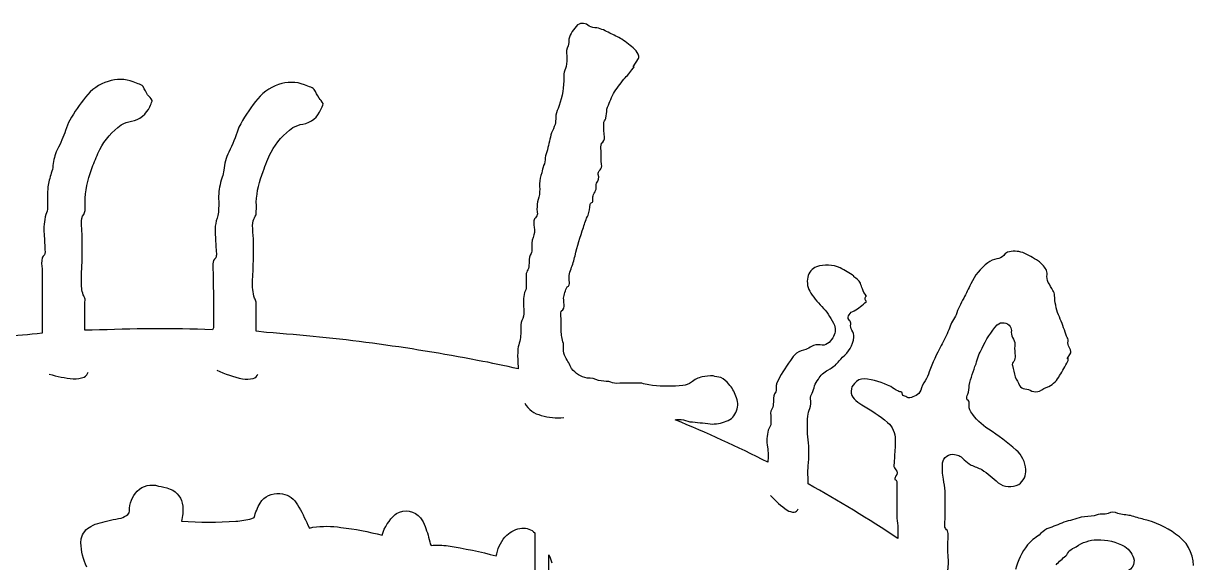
# Model space of a CAD drawing. Extents: x 0.5 to 38.1, y 1.1 to 53.1.
# Drawn here: x 15.34 to 34.12, y 18.17 to 26.82 of the extents above; entities that cross this region are included whole.
import ezdxf

# ---------------------------------------------------------------- set-up
doc = ezdxf.new("R2010")
doc.units = 0
doc.linetypes.add('0', pattern=[0])
doc.layers.add('1', color=7, linetype='0')

msp = doc.modelspace()

# ---------------------------------------------------------------- linework, layer by layer
at = {"layer": '1'}
for points in [[(30.166277, 18.00383, 0.093251), (30.180159, 18.283937, -0.018333), (30.176651, 18.500717, 0.108053), (30.172363, 18.681976), (30.169159, 18.687012, -0.11142), (30.129654, 18.736282, -0.072181), (30.131165, 18.858627, 0.003209), (30.131781, 19.317207, 0.040038), (30.105267, 19.509493, -0.063864), (30.090965, 19.770065, -0.43031), (30.285934, 19.904137, -0.175272), (30.440594, 19.820288, 0.044134), (30.550369, 19.733963, -0.014518), (30.72197, 19.663345, -0.04439), (30.981928, 19.451595, 0.295948), (31.313766, 19.424959, 0.290449), (31.426613, 19.662708, 0.209409), (31.272736, 19.975266, 0.034096), (30.829666, 20.310104, -0.105699), (30.54722, 20.587296, -0.188741), (30.520187, 20.724625, 0.376805), (30.48497, 20.783051, -0.202399), (30.495293, 20.871864, 0.106243), (30.520508, 21.014084, -0.038316), (30.628616, 21.35672, -0.071844), (30.726273, 21.607971, -0.073466), (30.967749, 21.987114, -0.431596), (31.178736, 21.959612, -0.177773), (31.194254, 21.867783, 0.169915), (31.23287, 21.754385, -0.160038), (31.250181, 21.645699, 0.043068), (31.256548, 21.488552, -0.128909), (31.236237, 21.398788, 0.293529), (31.213411, 21.332092, -0.011529), (31.256287, 21.148254, -0.021775), (31.325258, 21.013441, 0.257769), (31.412811, 20.959526, -0.087435), (31.525562, 20.922018, 0.153538), (31.649826, 20.91893, -0.073817), (31.795986, 20.997227, 0.170422), (31.971237, 21.17186, 0.017014), (32.100861, 21.399307, 0.121604), (32.110535, 21.452057, 0.053952), (32.091782, 21.440063), (32.149811, 21.533386, 0.180896), (32.123444, 21.624092, -0.176919), (32.107738, 21.720642, 0.183785), (32.081589, 21.800659), (32.059193, 21.866947, 0.023309), (31.952745, 22.147343, -0.083262), (31.891006, 22.455475, 0.10605), (31.862803, 22.536774, 0.021094), (31.7882, 22.66684, -0.152022), (31.768837, 22.791439, 0.107081), (31.753738, 22.875122, 0.071297), (31.629425, 23.008514, 0.028416), (31.379333, 23.144928, 0.137078), (31.133894, 23.152243, 0.16695), (31.073437, 23.098864, -0.219472), (30.961969, 23.043716, 0.147822), (30.820004, 22.979927, 0.129045), (30.546648, 22.641781, 0.005844), (30.43251, 22.410355, 0.056119), (30.308441, 22.14418), (30.298904, 22.124359, 0.061621), (30.190172, 21.904657, -0.038341), (30.067581, 21.651237, 0.035393), (29.877625, 21.231232, -0.110739), (29.810869, 21.088331, 0.080631), (29.741655, 20.936415), (29.728619, 20.908867), (29.713371, 20.882477, -0.109292), (29.614128, 20.830322, -0.312789), (29.518555, 20.826279, -0.003544), (29.452263, 20.85321), (29.436615, 20.905411, -0.096367), (29.374804, 20.924236, -0.053731), (29.260986, 20.992767, 0.085685), (28.833138, 21.119196, 0.240081), (28.676971, 21.046066, 0.416901), (28.67474, 20.795843, 0.084753), (28.7939, 20.701599, -0.041485), (29.210396, 20.420319, -0.227137), (29.329588, 20.143982, -0.04062), (29.31868, 19.877792, -0.034837), (29.308567, 19.734312, 0.211891), (29.343601, 19.658516, -0.387567), (29.343254, 19.559877, 0.137248), (29.324692, 19.504654, -0.237982), (29.359657, 19.470932, 0.008966), (29.360092, 18.882061, -0.043879), (29.37252, 18.558167, 0.017782), (27.935387, 19.434464, -0.015949), (27.932243, 19.721954, 0.065315), (27.932135, 20.142159, -0.036545), (27.92713, 20.520931, -0.084063), (27.963245, 20.644518, 0.125038), (27.973734, 20.796171, -0.175462), (28.000984, 20.888016, 0.047189), (28.034935, 21.00589, -0.064038), (28.100204, 21.11116, -0.166958), (28.251789, 21.259201), (28.285004, 21.278473, 0.091348), (28.433733, 21.404934), (28.460579, 21.435383), (28.487053, 21.466156, 0.19741), (28.669075, 21.784792, 0.164446), (28.633316, 21.899454, -0.158274), (28.617798, 21.994368), (28.617115, 22.010351, 0.210023), (28.586445, 22.069202, -0.370265), (28.594109, 22.145218, -0.223921), (28.673958, 22.210678, 0.061206), (28.866081, 22.356567), (28.870926, 22.364914, -0.529187), (28.869972, 22.445038), (28.86795, 22.450409, -0.133051), (28.807098, 22.559982, -0.063969), (28.775391, 22.653076, 0.130814), (28.665367, 22.753189), (28.665367, 22.767334, 0.026679), (28.449181, 22.898516, 0.183259), (28.069939, 22.917774, 0.264318), (27.928757, 22.750006, 0.209295), (27.976318, 22.494965, 0.045394), (28.180862, 22.248779, -0.078406), (28.356548, 21.977522, -0.247161), (28.328173, 21.777645, -0.104267), (28.246407, 21.683323, -0.204583), (28.127882, 21.663101, 0.173441), (27.987213, 21.636145, -0.013947), (27.897957, 21.590332, 0.064969), (27.748085, 21.532547, 0.083317), (27.650803, 21.410873, 0.051826), (27.428091, 21.042549, 0.112032), (27.423126, 20.982426, -0.076578), (27.413696, 20.91246, 0.188867), (27.378784, 20.771284, -0.049699), (27.365753, 20.66423, 0.18532), (27.332958, 20.530333, -0.019882), (27.334122, 20.379822, -0.061923), (27.292938, 20.29541, 0.103991), (27.280876, 20.022812, -0.057076), (27.286942, 19.779572, 0.020997), (25.799286, 20.460848), (25.823135, 20.463362, -0.109), (25.966038, 20.448273), (26.001377, 20.439379), (26.036598, 20.430023, -0.016942), (26.361439, 20.394258, 0.117508), (26.619537, 20.441345, 0.273524), (26.781754, 20.60701, 0.219739), (26.774155, 20.840469, 0.117469), (26.658348, 21.03157, 0.140403), (26.530151, 21.138489, -0.046884), (26.408592, 21.165497, 0.041012), (26.23365, 21.149519, 0.126171), (26.058811, 21.0623, -0.13287), (25.921347, 21.013802), (25.864321, 21.006971, -0.059524), (25.376978, 21.021677, -0.008506), (25.263107, 21.046249, 0.016722), (24.860586, 21.045069, -0.094797), (24.733627, 21.075302, -0.023581), (24.570732, 21.09024, 0.115258), (24.385307, 21.130798, -0.174001), (24.136757, 21.28186, 0.037305), (24.037262, 21.464611, -0.166458), (24.005821, 21.602032, 0.038447), (24.005402, 21.687683, -0.078587), (23.969196, 21.895582, -0.013357), (23.967575, 22.090836, -0.120649), (23.970947, 22.202194), (23.974236, 22.207108, 0.327028), (24.015125, 22.31427, -0.000995), (24.007912, 22.410599, -0.069695), (24.06543, 22.595627, 0.369762), (24.10218, 22.668915, -0.145186), (24.12734, 22.882082, 0.043776), (24.191755, 23.092691, -0.026113), (24.327225, 23.546844, -0.060021), (24.401024, 23.745392, 0.060421), (24.436983, 23.919447, -0.203129), (24.469486, 23.954647, 0.219343), (24.476171, 24.000246, -0.068132), (24.488266, 24.07457, 0.083717), (24.529694, 24.163376, -0.057226), (24.536179, 24.259766, 0.291399), (24.564241, 24.39526, -0.294597), (24.594368, 24.469868, 0.266503), (24.61573, 24.55864, -0.021465), (24.611755, 24.782913, -0.1187), (24.61496, 24.894348), (24.618233, 24.899307, 0.286677), (24.663223, 24.997833, -0.017424), (24.65143, 25.212976, -0.124552), (24.686005, 25.295547), (24.687737, 25.300461, 0.016023), (24.703629, 25.445724, -0.022505), (24.807518, 25.694672, -0.018553), (24.973816, 25.927048, 0.058413), (25.12233, 26.102081), (25.129265, 26.110001), (25.141258, 26.122864, -0.110347), (25.127602, 26.123642), (25.212982, 26.26091), (25.216515, 26.274887), (25.216576, 26.29628, 0.145388), (25.148483, 26.405899, 0.030313), (24.944351, 26.568726, 0.01811), (24.748238, 26.664963, 0.081173), (24.54113, 26.751053, -0.12427), (24.418343, 26.779755, 0.346428), (24.232994, 26.798035, 0.139802), (24.093346, 26.567032, -0.064477), (24.083237, 26.463791, 0.180465), (24.058115, 26.303919, -0.064719), (24.04818, 26.128235, 0.061392), (24.011894, 26.0103), (24.012899, 25.957977, -0.088245), (23.935669, 25.502451), (23.920891, 25.454544, 0.144998), (23.883986, 25.314831, -0.029172), (23.872787, 25.200592, -0.02099), (23.811958, 25.064987, 0.001535), (23.748804, 24.79521, 0.056026), (23.710617, 24.663345, -0.136026), (23.68763, 24.540958, 0.059109), (23.657341, 24.424347, 0.068908), (23.619736, 24.249115, -0.049056), (23.620361, 24.073761, 0.120435), (23.586731, 23.760391), (23.586136, 23.753006, -0.153896), (23.540733, 23.68512, 0.139824), (23.536995, 23.550537, -0.154582), (23.517759, 23.388119, 0.11569), (23.499144, 23.202034, -0.063769), (23.48922, 23.130402, 0.174515), (23.454582, 23.001747, -0.03138), (23.44326, 22.887527, 0.039019), (23.408447, 22.809906, 0.005616), (23.409098, 22.597023, -0.107869), (23.379868, 22.502975, 0.096593), (23.370228, 22.243614, -0.0785), (23.354172, 22.084106, 0.207225), (23.323244, 21.950523), (23.323082, 21.897463, -0.071017), (23.288622, 21.664049, 0.06013), (23.271158, 21.5299, 0.029036), (23.279686, 21.297821), (23.277016, 21.276413, 0.015622), (22.628294, 21.413868, 0.030069), (19.239891, 21.8622), (19.072628, 21.882584, 0.001514), (19.072092, 22.349913, 0.128297), (19.045113, 22.412354, -0.088288), (19.014526, 22.691803, 0.018857), (19.029644, 23.365837, -0.015801), (19.016523, 23.580791), (19.01948, 23.617323), (19.024734, 23.653595, -0.024933), (19.070839, 23.751511, 0.049492), (19.072769, 23.955399, -0.07698), (19.184191, 24.446903, -0.022322), (19.311974, 24.757004, -0.114757), (19.66128, 25.149086, -0.090534), (19.823204, 25.205856, 0.257051), (20.112925, 25.440487, 0.043903), (20.150337, 25.530243), (20.148308, 25.537613, 0.058835), (20.082161, 25.623123, -0.003183), (20.005375, 25.761534, 0.19625), (19.926506, 25.80397), (19.846672, 25.836075, 0.184433), (19.43318, 25.839815, 0.155797), (19.06348, 25.567623, 0.04903), (18.796448, 25.155075), (18.78437, 25.125885, -0.041519), (18.632038, 24.757851, 0.09151), (18.555965, 24.466108, -0.057043), (18.526085, 24.355413), (18.510935, 24.304754, 0.076033), (18.470222, 24.011976, -0.016752), (18.469175, 23.793207), (18.464773, 23.766628), (18.458549, 23.740417, 0.120774), (18.418312, 23.387877, 0.007514), (18.433846, 23.1278, -0.10428), (18.423859, 23.058578, 0.245118), (18.377708, 22.965054, 0.057584), (18.384254, 22.82991, -0.000471), (18.386286, 21.935242), (18.370552, 21.907318, 0.02006), (16.439285, 21.897385), (16.324631, 21.89735, -0.006585), (16.325554, 22.397306, 0.079838), (16.295258, 22.464066, -0.073836), (16.266319, 22.684052, -0.0066), (16.281715, 23.087494), (16.281708, 23.401611, 0.022588), (16.2675, 23.573406, -0.089649), (16.286598, 23.730057, 0.178741), (16.327351, 23.854519, 0.015952), (16.325249, 24.020004, -0.075263), (16.453024, 24.54044, -0.016666), (16.560562, 24.797989, -0.114278), (16.90716, 25.193504, -0.094531), (17.070656, 25.25264, 0.255994), (17.364147, 25.48564, 0.041429), (17.402557, 25.576599), (17.400917, 25.583832, 0.069572), (17.329643, 25.676666, 0.000178), (17.259441, 25.807076, 0.198369), (17.178978, 25.851761), (17.097664, 25.884384, 0.178767), (16.698395, 25.892035, 0.153267), (16.333166, 25.637724, 0.03824), (16.082035, 25.270391, 0.046448), (16.012701, 25.105267, -0.034279), (15.882044, 24.801292), (15.864292, 24.758858, 0.080056), (15.807529, 24.511139), (15.800755, 24.476168, 0.020508), (15.738221, 24.250542), (15.729164, 24.201706, 0.027315), (15.723798, 23.869221, -0.079481), (15.698751, 23.753452, 0.102097), (15.670067, 23.441509, 0.012879), (15.685417, 23.155117, -0.078556), (15.676605, 23.107681, 0.073952), (15.63652, 23.059326, 0.090435), (15.636009, 22.881256, -0.001227), (15.638364, 21.8517), (15.555869, 21.84024, 0.013455), (14.322427, 21.702562, 0.040559)], [(18.438889, 21.258286, 0.061257), (18.854071, 21.118465, 0.085461), (19.02426, 21.123156, 0.231977), (19.101181, 21.195648)], [(15.750763, 21.195648, 0.053824), (16.135746, 21.119875, 0.097969), (16.313911, 21.14756, 0.235547), (16.374107, 21.226975)], [(23.386597, 20.725952, 0.207476), (23.649643, 20.531982, 0.096556), (24.010704, 20.496765)], [(16.355316, 18.095993, -0.102092), (16.258347, 18.487305), (16.264191, 18.552994, -0.21781), (16.418251, 18.750868, -0.073926), (16.567352, 18.807163, -0.019403), (16.903124, 18.885031, 0.090439), (17.014656, 18.942108), (17.032547, 18.968018), (17.03878, 18.999039, -0.187576), (17.161921, 19.318195, -0.280592), (17.504704, 19.397892), (17.548624, 19.388321), (17.592564, 19.378834), (17.63652, 19.369431), (17.69445, 19.349075, -0.287155), (17.893044, 19.076338, -0.105978), (17.872162, 18.832504, 0.030513), (18.748299, 18.833145, 0.048458), (19.002907, 18.875458), (19.040672, 18.893616, -0.055278), (19.134895, 19.125847, -0.288196), (19.453773, 19.276123, -0.245657), (19.715782, 19.128967), (19.736786, 19.098328, -0.026889), (19.903854, 18.769592), (19.929565, 18.721878), (19.984596, 18.736176, -0.075506), (20.434355, 18.734749, -0.032341), (21.094505, 18.610748, -0.142109), (21.306786, 18.940937), (21.327465, 18.954849, -0.386094), (21.709398, 18.88788, -0.095413), (21.784407, 18.748856, -0.046695), (21.865799, 18.469147), (21.881256, 18.445541, -0.066138), (22.155228, 18.437836, -0.026874), (22.926949, 18.276993), (22.934372, 18.31101, -0.146695), (23.095085, 18.60972, -0.159072), (23.338388, 18.724195, -0.21459), (23.546387, 18.646118), (23.546385, 17.149538, 0.006045)], [(27.331871, 19.244858, 0.069052), (27.597443, 19.0121, 0.158348), (27.711199, 18.980253, 0.264345), (27.774155, 19.030991)], [(34.121567, 18.12254, 0.250482), (33.833889, 18.627701, 0.092221), (33.325249, 18.862904, -0.00525), (33.109818, 18.92366, -0.006663), (32.903229, 18.955093, 0.305593), (32.75164, 18.957298, -0.122978), (32.653675, 18.947506, 0.109115), (32.526978, 18.919312, -0.018258), (32.319153, 18.898132, -0.006446), (32.039932, 18.818268, -0.032514), (31.779572, 18.718582), (31.763947, 18.711197, 0.052655), (31.643555, 18.612289, 0.067944), (31.452774, 18.453064, 0.093331), (31.26059, 18.05777, 0.211499)], [(31.915497, 18.13623, -0.026787), (32.068523, 18.277328, 0.073307), (32.124908, 18.35611, -0.088765), (32.236252, 18.42189, -0.16282), (32.572758, 18.534212, -0.138901), (33.01849, 18.426832, -0.196995), (33.166687, 18.210815, -0.462838), (32.963943, 18.015396, 0.124914)], [(23.773071, 17.102432), (23.773071, 18.292358, -0.016517), (23.817818, 18.165283)]]:
    msp.add_lwpolyline(points, format="xyb", dxfattribs=at)

doc.saveas('drawing.dxf')
